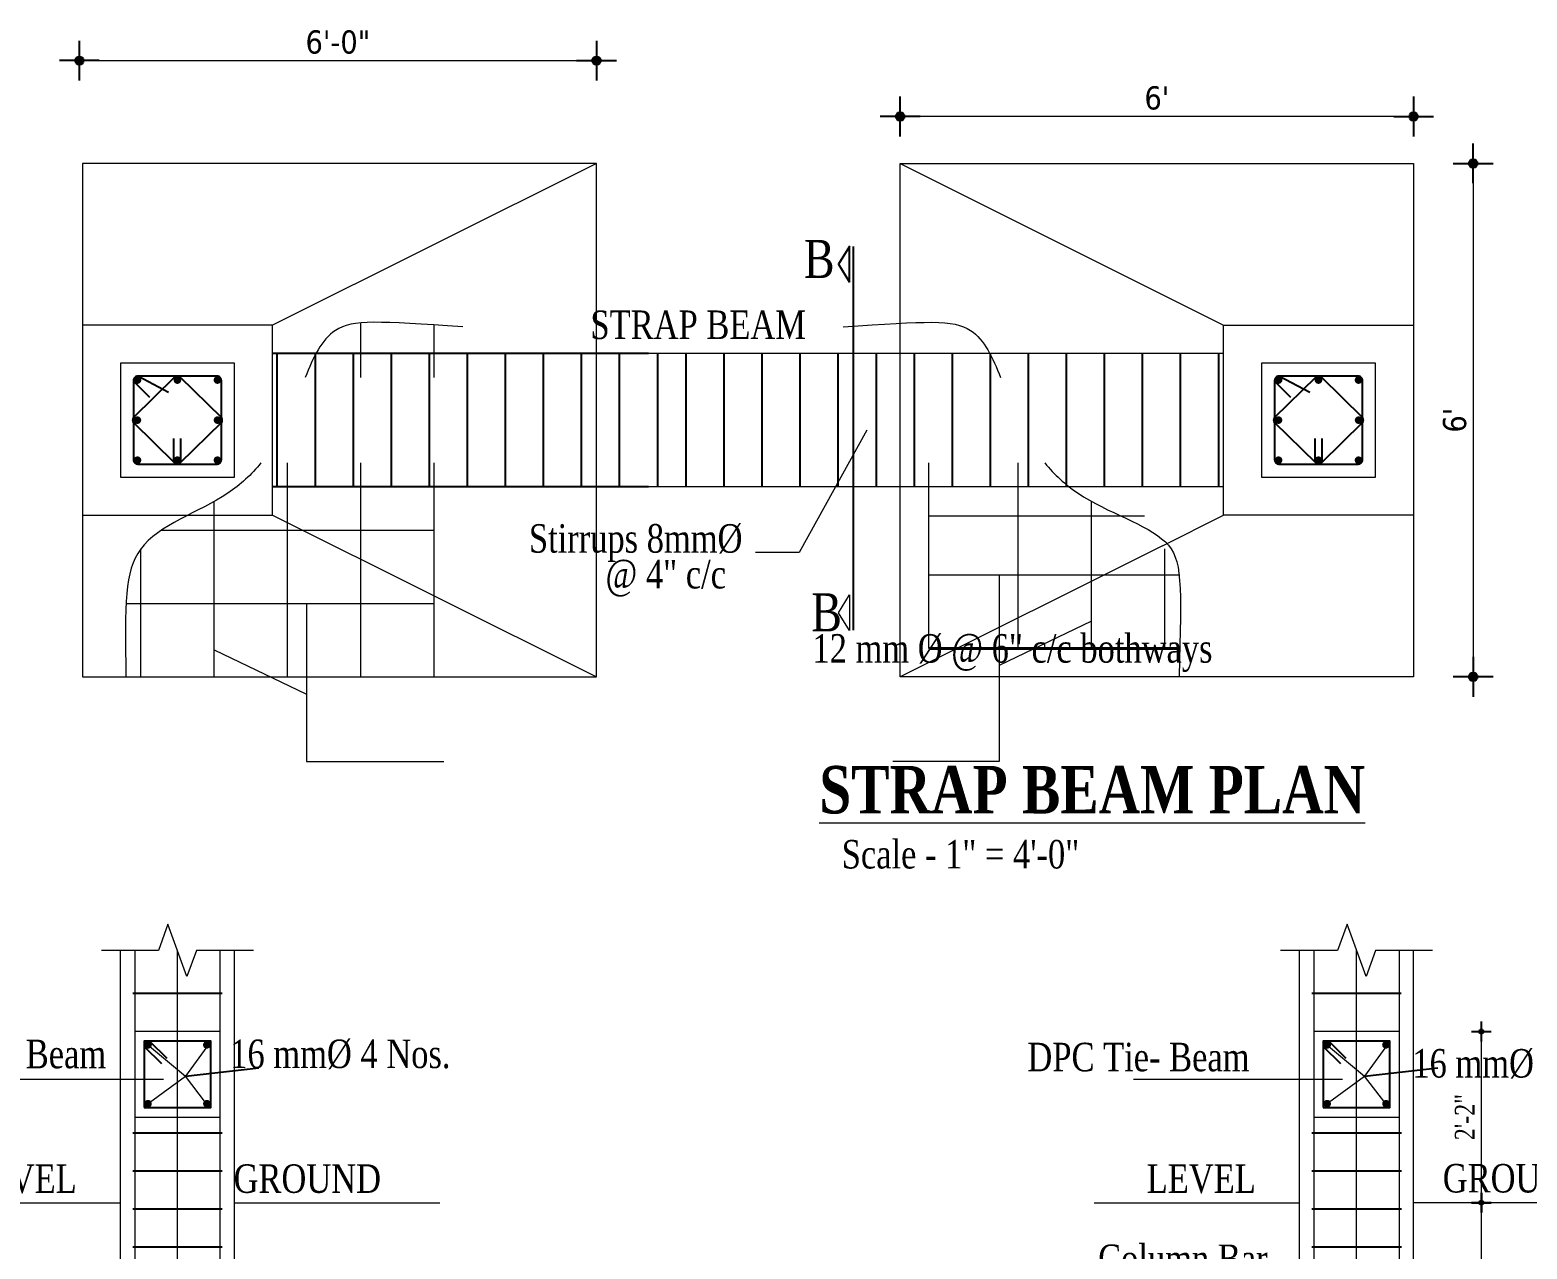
# Model space of a CAD drawing. Header units: inches. Extents: x 10143 to 23587, y -150 to 2442.
# Drawn here: x 11802.9 to 12254.2, y 501 to 868.6 of the extents above; entities that cross this region are included whole.
import ezdxf

# ---------------------------------------------------------------- set-up
doc = ezdxf.new("R2010")
doc.units = ezdxf.units.IN
doc.header["$LTSCALE"] = 0.5
doc.header["$MEASUREMENT"] = 0
doc.header["$PDMODE"] = 66
doc.linetypes.add('DASHED2', pattern=[0.375, 0.25, -0.125])
for name, color, linetype, lineweight in [('BAR', 5, 'Continuous', 40), ('dimline', 3, 'Continuous', 15), ('TEXT', 220, 'Continuous', 9)]:
    doc.layers.add(name, color=color, linetype=linetype, lineweight=lineweight)
doc.layers.add('DIMENSION', color=5, linetype='Continuous')
doc.layers.add('STIRRUP', color=10, linetype='Continuous')
doc.styles.add('1.8', font='times.ttf', dxfattribs={"width": 0.8, "height": 6})
doc.styles.add('1.8 str', font='times.ttf', dxfattribs={"width": 0.8, "height": 6})
doc.styles.add('7 INCH', font='tahoma.ttf', dxfattribs={"height": 7})
doc.styles.add('TITLE', font='romans.shx', dxfattribs={"width": 0.8, "height": 0.2})
doc.dimstyles.new('1.4', dxfattribs={"dimscale": 0, "dimtxt": 6, "dimasz": 0.5, "dimexe": 2, "dimexo": 9, "dimgap": 2, "dimtad": 1, "dimdec": 0, "dimlfac": 0.5, "dimzin": 3, "dimdsep": 46, "dimlunit": 4, "dimtxsty": '1.8', "dimblk": 'DIM', "dimcen": 3, "dimdle": 3, "dimse1": 1, "dimse2": 1, "dimclrd": 256, "dimclre": 256, "dimclrt": 7, "dimadec": 1, "dimazin": 2, "dimtfac": 1, "dimtdec": 0, "dimtix": 1, "dimtofl": 0, "dimtmove": 2, "dimatfit": 3, "dimldrblk": 'ARW', "dimfxl": 2, "dimfrac": 2, "dimtolj": 2, "dimtzin": 0, "dimarcsym": 0})
doc.dimstyles.new('7 INCH', dxfattribs={"dimscale": 0, "dimtxt": 7, "dimasz": 1, "dimexe": 2, "dimexo": 9, "dimgap": 2, "dimtad": 1, "dimdec": 0, "dimzin": 3, "dimdsep": 46, "dimlunit": 4, "dimtxsty": '7 INCH', "dimblk": 'DIM', "dimcen": 3, "dimdle": 3, "dimse1": 1, "dimse2": 1, "dimclrd": 256, "dimclre": 256, "dimclrt": 7, "dimadec": 1, "dimazin": 2, "dimtfac": 1, "dimtdec": 0, "dimtix": 1, "dimtofl": 0, "dimtmove": 2, "dimatfit": 3, "dimldrblk": 'ARW', "dimfxl": 2, "dimfrac": 2, "dimtolj": 2, "dimtzin": 0, "dimarcsym": 0})

# ---------------------------------------------------------------- blocks, each defined once
blk = doc.blocks.new('DIM')
at = {"layer": 'DIMENSION'}
h = blk.add_hatch(color=256, dxfattribs=at)
h.paths.add_polyline_path([(0, 1.28), (0, 0), (1.28, 0, 0.414214)])
h.paths.add_polyline_path([(1.28, 0), (0, 0), (0, -1.28, 0.414214)])
h.paths.add_polyline_path([(0, 0), (-1.28, 0, 0.414214), (0, -1.28)])
h.paths.add_polyline_path([(0, 1.28, 0.414214), (-1.28, 0), (0, 0)])
for p, q in [((0, 6), (0, -6)), ((-6, 0), (6, 0))]:
    blk.add_line(p, q, dxfattribs=at)
blk.add_circle((0, 0), 1.28, dxfattribs=at)
blk = doc.blocks.new('*D846')
at = {"layer": 'Defpoints', "color": 0, "ltscale": 10, "transparency": 16777216}
for p in [(340381.67, 283960.68), (340470.89, 283960.68), (340409.01, 283909.08)]:
    blk.add_point(p, dxfattribs=at)
at = {"layer": 'DIMENSION', "lineweight": -2, "ltscale": 10, "transparency": 16777216}
blk.add_line((340381.67, 283909.58), (340381.67, 283960.18), dxfattribs=at)
at = {"layer": 'DIMENSION', "lineweight": -2, "ltscale": 10, "transparency": 16777216, "xscale": 0.5, "yscale": 0.5, "zscale": 0.5}
for p, rotation in [((340381.67, 283960.68), 90), ((340381.67, 283909.08), 270)]:
    blk.add_blockref('DIM', p, dxfattribs=dict(at, rotation=rotation))
at = {"layer": 'DIMENSION', "color": 7, "ltscale": 10, "transparency": 16777216, "insert": (340376.67, 283934.88), "char_height": 6, "attachment_point": 5, "rotation": 90, "style": '1.8'}
blk.add_mtext('\\A2;2\'-2"', dxfattribs=at)
blk = doc.blocks.new('ARW')
at = {"layer": 'DIMENSION'}
blk.add_lwpolyline([(-0.5, 0, 0, 3, 0), (-5.5, 0, 0, 0, 0), (-0.5, 0, 0, 0, 0)], format="xyseb", dxfattribs=at)
blk = doc.blocks.new('*D848')
at = {"layer": 'Defpoints', "color": 0, "ltscale": 10, "transparency": 16777216}
for p in [(340859.16, 283909.08), (340879.58, 283909.08), (340859.16, 283737.08)]:
    blk.add_point(p, dxfattribs=at)
at = {"layer": 'DIMENSION', "lineweight": -2, "ltscale": 10, "transparency": 16777216}
blk.add_line((340879.58, 283737.58), (340879.58, 283908.58), dxfattribs=at)
at = {"layer": 'DIMENSION', "lineweight": -2, "ltscale": 10, "transparency": 16777216, "xscale": 0.5, "yscale": 0.5, "zscale": 0.5}
for p, rotation in [((340879.58, 283909.08), 90), ((340879.58, 283737.08), 270)]:
    blk.add_blockref('DIM', p, dxfattribs=dict(at, rotation=rotation))
at = {"layer": 'DIMENSION', "color": 7, "ltscale": 10, "transparency": 16777216, "insert": (340874.53, 283823.08), "char_height": 6, "attachment_point": 5, "rotation": 90, "style": '1.8'}
blk.add_mtext("\\A2;5'", dxfattribs=at)
blk = doc.blocks.new('*D849')
at = {"layer": 'Defpoints', "color": 0, "ltscale": 10, "transparency": 16777216}
for p in [(340790.36, 283960.68), (340879.58, 283960.68), (340852.24, 283909.08)]:
    blk.add_point(p, dxfattribs=at)
at = {"layer": 'DIMENSION', "lineweight": -2, "ltscale": 10, "transparency": 16777216}
blk.add_line((340879.58, 283909.58), (340879.58, 283960.18), dxfattribs=at)
at = {"layer": 'DIMENSION', "lineweight": -2, "ltscale": 10, "transparency": 16777216, "xscale": 0.5, "yscale": 0.5, "zscale": 0.5}
for p, rotation in [((340879.58, 283960.68), 90), ((340879.58, 283909.08), 270)]:
    blk.add_blockref('DIM', p, dxfattribs=dict(at, rotation=rotation))
at = {"layer": 'DIMENSION', "color": 7, "ltscale": 10, "transparency": 16777216, "insert": (340874.58, 283934.88), "char_height": 6, "attachment_point": 5, "rotation": 90, "style": '1.8'}
blk.add_mtext('\\A2;2\'-2"', dxfattribs=at)
blk = doc.blocks.new('*D851')
at = {"layer": 'Defpoints', "color": 0, "ltscale": 50, "transparency": 16777216}
for p in [(340612.82, 284253.39), (340456.91, 284232.35), (340612.82, 284222.4)]:
    blk.add_point(p, dxfattribs=at)
at = {"layer": 'DIMENSION', "lineweight": -2, "ltscale": 50, "transparency": 16777216}
blk.add_line((340457.91, 284253.39), (340611.82, 284253.39), dxfattribs=at)
at = {"layer": 'DIMENSION', "lineweight": -2, "ltscale": 50, "transparency": 16777216, "rotation": 180}
blk.add_blockref('DIM', (340456.91, 284253.39), dxfattribs=at)
at = {"layer": 'DIMENSION', "lineweight": -2, "ltscale": 50, "transparency": 16777216}
blk.add_blockref('DIM', (340612.82, 284253.39), dxfattribs=at)
at = {"layer": 'DIMENSION', "color": 7, "ltscale": 50, "transparency": 16777216, "insert": (340534.86, 284258.95), "char_height": 7, "attachment_point": 5, "style": '7 INCH'}
blk.add_mtext('\\A2;6\'-0"', dxfattribs=at)
blk = doc.blocks.new('*D852')
at = {"layer": 'Defpoints', "color": 0, "ltscale": 50, "transparency": 16777216}
for p in [(340419.26, 284222.4), (340457.82, 284222.4), (340457.82, 284067.6)]:
    blk.add_point(p, dxfattribs=at)
at = {"layer": 'DIMENSION', "lineweight": -2, "ltscale": 50, "transparency": 16777216}
blk.add_line((340419.26, 284068.6), (340419.26, 284221.4), dxfattribs=at)
for p, rotation in [((340419.26, 284222.4), 90), ((340419.26, 284067.6), 270)]:
    blk.add_blockref('DIM', p, dxfattribs=dict(at, rotation=rotation))
at = {"layer": 'DIMENSION', "color": 7, "ltscale": 50, "transparency": 16777216, "insert": (340413.69, 284145), "char_height": 7, "attachment_point": 5, "rotation": 90, "style": '7 INCH'}
blk.add_mtext('\\A2;6\'-0"', dxfattribs=at)
blk = doc.blocks.new('*D853')
at = {"layer": 'Defpoints', "color": 0, "ltscale": 50, "transparency": 16777216}
for p in [(340704.36, 284236.54), (340704.36, 284222.4), (340859.16, 284222.4)]:
    blk.add_point(p, dxfattribs=at)
at = {"layer": 'DIMENSION', "lineweight": -2, "ltscale": 50, "transparency": 16777216}
blk.add_line((340858.16, 284236.54), (340705.36, 284236.54), dxfattribs=at)
at = {"layer": 'DIMENSION', "lineweight": -2, "ltscale": 50, "transparency": 16777216, "rotation": 180}
blk.add_blockref('DIM', (340704.36, 284236.54), dxfattribs=at)
at = {"layer": 'DIMENSION', "lineweight": -2, "ltscale": 50, "transparency": 16777216}
blk.add_blockref('DIM', (340859.16, 284236.54), dxfattribs=at)
at = {"layer": 'DIMENSION', "color": 7, "ltscale": 50, "transparency": 16777216, "insert": (340781.76, 284242.1), "char_height": 7, "attachment_point": 5, "style": '7 INCH'}
blk.add_mtext("\\A2;6'", dxfattribs=at)
blk = doc.blocks.new('*D854')
at = {"layer": 'Defpoints', "color": 0, "ltscale": 50, "transparency": 16777216}
for p in [(340859.16, 284222.4), (340859.16, 284067.6), (340877.12, 284067.6)]:
    blk.add_point(p, dxfattribs=at)
at = {"layer": 'DIMENSION', "lineweight": -2, "ltscale": 50, "transparency": 16777216}
blk.add_line((340877.12, 284221.4), (340877.12, 284068.6), dxfattribs=at)
for p, rotation in [((340877.12, 284222.4), 90), ((340877.12, 284067.6), 270)]:
    blk.add_blockref('DIM', p, dxfattribs=dict(at, rotation=rotation))
at = {"layer": 'DIMENSION', "color": 7, "ltscale": 50, "transparency": 16777216, "insert": (340871.56, 284145), "char_height": 7, "attachment_point": 5, "rotation": 90, "style": '7 INCH'}
blk.add_mtext("\\A2;6'", dxfattribs=at)
blk = doc.blocks.new('dfg')
for p, q in [((340612.82, 284222.4), (340515.16, 284173.67)), ((340704.36, 284222.4), (340801.82, 284173.67)), ((340515.16, 284116.34), (340612.82, 284067.6))]:
    blk.add_line(p, q)
at = {"ltscale": 10}
for p, q in [((340541.79, 284157.9), (340541.79, 284174.34)), ((340563.89, 284157.9), (340563.89, 284173.69)), ((340801.82, 284165.07), (340628.47, 284165.07)), ((340519.69, 284067.6), (340519.69, 284132.1)), ((340541.79, 284067.6), (340541.79, 284132.1)), ((340563.89, 284067.6), (340563.89, 284132.1)), ((340712.96, 284076.2), (340712.96, 284132.1)), ((340739.96, 284076.2), (340739.96, 284132.1)), ((340801.82, 284124.94), (340628.47, 284124.94)), ((340497.58, 284067.6), (340497.58, 284120.48)), ((340762.06, 284076.2), (340762.06, 284120.48)), ((340783.44, 284107.15), (340801.82, 284116.34)), ((340481.61, 284111.81), (340563.89, 284111.81)), ((340778.04, 284116.08), (340712.96, 284116.08)), ((340783.44, 284107.15), (340704.36, 284067.6)), ((340475.48, 284067.6), (340475.48, 284106.24)), ((340784.17, 284076.2), (340784.17, 284106.24)), ((340788.67, 284098.31), (340712.96, 284098.31)), ((340470.98, 284089.71), (340563.89, 284089.71)), ((340486.49, 283753.76), (340486.49, 283985.14)), ((340503.69, 283814.48), (340503.69, 283985.14)), ((340824.76, 283814.48), (340824.76, 283985.14)), ((340841.96, 283753.76), (340841.96, 283985.14)), ((340859.16, 283731.35), (340859.16, 283985.14))]:
    blk.add_line(p, q, dxfattribs=at)
at = {"color": 5, "ltscale": 10}
for p, q in [((340407.41, 283909.08), (340469.29, 283909.08)), ((340503.69, 283909.08), (340565.57, 283909.08)), ((340762.87, 283909.08), (340824.76, 283909.08)), ((340921.07, 283909.08), (340859.19, 283909.08))]:
    blk.add_line(p, q, dxfattribs=at)
for points in [[(340612.82, 284160.02), (340612.82, 284222.4), (340457.82, 284222.4), (340457.82, 284067.6), (340612.82, 284067.6), (340612.82, 284160.02)], [(340704.36, 284124.94), (340704.36, 284222.4), (340859.16, 284222.4), (340859.16, 284067.6), (340704.36, 284067.6), (340704.36, 284132.1)], [(340515.16, 284132.1), (340515.16, 284173.67), (340457.82, 284173.67), (340457.82, 284132.1)], [(340801.82, 284116.34), (340801.82, 284173.67), (340859.16, 284173.67), (340859.16, 284116.34), (340801.82, 284116.34)], [(340457.82, 284132.1), (340457.82, 284116.34), (340489.58, 284116.34)]]:
    blk.add_lwpolyline(points)
for points in [[(340469.29, 284127.8), (340503.69, 284127.8), (340503.69, 284162.2), (340469.29, 284162.2)], [(340813.29, 284127.8), (340847.69, 284127.8), (340847.69, 284162.2), (340813.29, 284162.2)]]:
    blk.add_lwpolyline(points, close=True)
at = {"ltscale": 10, "const_width": 1.15}
for points in [[(340474.43, 284157.66, 1), (340474.43, 284156.51, 1)], [(340486.47, 284157.66, -1), (340486.47, 284156.51, -1)], [(340498.55, 284157.66, -1), (340498.55, 284156.51, -1)], [(340818.43, 284157.66, 1), (340818.43, 284156.51, 1)], [(340830.47, 284157.66, -1), (340830.47, 284156.51, -1)], [(340842.55, 284157.66, -1), (340842.55, 284156.51, -1)], [(340473.84, 284145, 1), (340474.98, 284145, 1)], [(340499.15, 284145, -1), (340498, 284145, -1)], [(340817.84, 284145, 1), (340818.98, 284145, 1)], [(340843.15, 284145, -1), (340842, 284145, -1)], [(340474.43, 284132.35, -1), (340474.43, 284133.5, -1)], [(340486.47, 284132.35, 1), (340486.47, 284133.5, 1)], [(340498.55, 284132.35, 1), (340498.55, 284133.5, 1)], [(340818.43, 284132.35, -1), (340818.43, 284133.5, -1)], [(340830.47, 284132.35, 1), (340830.47, 284133.5, 1)], [(340842.55, 284132.35, 1), (340842.55, 284133.5, 1)], [(340477.63, 283957.24, 1), (340477.63, 283956.09, 1)], [(340495.35, 283957.24, -1), (340495.35, 283956.09, -1)], [(340833.1, 283957.24, 1), (340833.1, 283956.09, 1)], [(340850.82, 283957.24, -1), (340850.82, 283956.09, -1)], [(340477.03, 283938.92, 1), (340478.18, 283938.92, 1)], [(340495.95, 283938.92, -1), (340494.8, 283938.92, -1)], [(340832.5, 283938.92, 1), (340833.65, 283938.92, 1)], [(340851.42, 283938.92, -1), (340850.27, 283938.92, -1)]]:
    blk.add_lwpolyline(points, format="xyb", close=True, dxfattribs=at)
at = {"linetype": 'DASHED2'}
blk.add_lwpolyline([(340489.58, 284116.34), (340515.16, 284116.34), (340515.16, 284132.1)], dxfattribs=at)
at = {"ltscale": 10}
for points in [[(340509.42, 283985.14), (340492.22, 283985.14), (340489.36, 283977.26), (340483.62, 283993.01), (340480.76, 283985.14), (340463.56, 283985.14)], [(340864.89, 283985.14), (340847.69, 283985.14), (340844.82, 283977.26), (340839.09, 283993.01), (340836.22, 283985.14), (340819.02, 283985.14)], [(340621.22, 283731.35), (340469.29, 283731.35), (340469.29, 283985.14)], [(340473.59, 283985.14), (340473.59, 283753.76), (340469.29, 283753.76)], [(340556.15, 283758.06), (340556.15, 283753.76), (340499.39, 283753.76), (340499.39, 283985.14)], [(340829.06, 283985.14), (340829.06, 283753.76), (340717.26, 283753.76), (340717.26, 283758.06)], [(340829.06, 283753.76), (340854.86, 283753.76), (340854.86, 283985.14)]]:
    blk.add_lwpolyline(points, dxfattribs=at)
for points in [[(340473.59, 283934.88), (340499.39, 283934.88), (340499.39, 283960.68), (340473.59, 283960.68)], [(340829.06, 283934.88), (340854.86, 283934.88), (340854.86, 283960.68), (340829.06, 283960.68)]]:
    blk.add_lwpolyline(points, close=True, dxfattribs=at)
for points, knots in [([(340572.49, 284173.15), (340547.08, 284174.72), (340533.14, 284176.18), (340527.35, 284163.8), (340525, 284157.9)], [1.641821, 1.641821, 1.641821, 1.641821, 9.262514, 15.333701, 15.333701, 15.333701, 15.333701]), ([(340687.16, 284173.15), (340712.57, 284174.72), (340726.51, 284176.18), (340732.3, 284163.8), (340734.65, 284157.9)], [1.641821, 1.641821, 1.641821, 1.641821, 9.262514, 15.333701, 15.333701, 15.333701, 15.333701]), ([(340511.66, 284132.1), (340508.81, 284128.62), (340498.03, 284118.51), (340470.63, 284110.75), (340470.52, 284089.83), (340470.97, 284067.6)], [25.055487, 25.055487, 25.055487, 25.055487, 29.8271, 40.744634, 50.123976, 50.123976, 50.123976, 50.123976])]:
    blk.add_open_spline(points, degree=3, knots=knots)
blk.add_open_spline([(340747.99, 284132.1), (340750.83, 284128.62), (340761.62, 284118.51), (340790.25, 284110.4), (340789.07, 284096.06), (340788.49, 284067.6)], degree=3, knots=[25.055487, 25.055487, 25.055487, 25.055487, 29.8271, 40.744634, 51.254288, 51.254288, 51.254288, 51.254288], dxfattribs=at)
at = {"layer": 'BAR'}
blk.add_line((340788.67, 284076.2), (340712.96, 284076.2), dxfattribs=at)
at = {"layer": 'DIMENSION', "ltscale": 10}
for p, q in [((340690.34, 284081.65), (340690.34, 284197.31)), ((340488.88, 283947.26), (340511.02, 283949.75)), ((340844.34, 283947.26), (340866.49, 283949.75))]:
    blk.add_line(p, q, dxfattribs=at)
at = {"layer": 'DIMENSION', "ltscale": 20}
for p, q in [((340628.47, 284165.07), (340515.16, 284165.07)), ((340628.47, 284124.94), (340515.16, 284124.94))]:
    blk.add_line(p, q, dxfattribs=at)
at = {"layer": 'DIMENSION', "ltscale": 10}
blk.add_lwpolyline([(340689.11, 284186.63), (340689.11, 284197.38), (340685.8, 284192), (340689.11, 284186.63)], dxfattribs=at)
at = {"layer": 'STIRRUP'}
for p, q in [((340516.59, 284124.94), (340516.59, 284165.07)), ((340528.06, 284124.94), (340528.06, 284165.07)), ((340539.52, 284124.94), (340539.52, 284165.07)), ((340550.99, 284124.94), (340550.99, 284165.07)), ((340562.46, 284124.94), (340562.46, 284165.07)), ((340573.92, 284124.94), (340573.92, 284165.07)), ((340585.39, 284124.94), (340585.39, 284165.07)), ((340596.86, 284124.94), (340596.86, 284165.07)), ((340608.32, 284124.94), (340608.32, 284165.07)), ((340619.79, 284124.94), (340619.79, 284165.07)), ((340631.26, 284124.94), (340631.26, 284165.07)), ((340639.86, 284124.94), (340639.86, 284165.07)), ((340651.32, 284124.94), (340651.32, 284165.07)), ((340662.79, 284124.94), (340662.79, 284165.07)), ((340674.26, 284124.94), (340674.26, 284165.07)), ((340685.72, 284124.94), (340685.72, 284165.07)), ((340697.19, 284124.94), (340697.19, 284165.07)), ((340708.66, 284124.94), (340708.66, 284165.07)), ((340720.12, 284124.94), (340720.12, 284165.07)), ((340731.59, 284124.94), (340731.59, 284165.07)), ((340743.06, 284124.94), (340743.06, 284165.07)), ((340754.52, 284124.94), (340754.52, 284165.07)), ((340765.99, 284124.94), (340765.99, 284165.07)), ((340777.46, 284124.94), (340777.46, 284165.07)), ((340788.92, 284124.94), (340788.92, 284165.07)), ((340800.39, 284124.94), (340800.39, 284165.07)), ((340499.98, 283972.15), (340473, 283972.15)), ((340855.45, 283972.15), (340828.47, 283972.15)), ((340499.99, 283930.08), (340473.02, 283930.08)), ((340855.46, 283930.08), (340828.48, 283930.08)), ((340499.99, 283918.62), (340473.02, 283918.62)), ((340855.46, 283918.62), (340828.48, 283918.62)), ((340499.99, 283907.15), (340473.02, 283907.15)), ((340855.46, 283907.15), (340828.48, 283907.15)), ((340499.99, 283895.68), (340473.02, 283895.68)), ((340855.46, 283895.68), (340828.48, 283895.68))]:
    blk.add_line(p, q, dxfattribs=at)
at = {"layer": 'STIRRUP', "color": 5}
for p, q in [((340474.76, 284158.24), (340483.83, 284153.46)), ((340818.76, 284158.24), (340827.83, 284153.46)), ((340473.26, 284156.74), (340478.03, 284151.97)), ((340817.26, 284156.74), (340822.03, 284151.97)), ((340485.43, 284132.3), (340485.43, 284139.49)), ((340487.55, 284132.3), (340487.55, 284139.49)), ((340829.43, 284132.3), (340829.43, 284139.49)), ((340831.55, 284132.3), (340831.55, 284139.49))]:
    blk.add_line(p, q, dxfattribs=at)
at = {"layer": 'STIRRUP', "color": 5, "ltscale": 10}
for p, q in [((340476.46, 283956.19), (340481.63, 283951.02)), ((340478.08, 283957.81), (340483.25, 283952.65)), ((340831.92, 283956.19), (340837.09, 283951.02)), ((340833.55, 283957.81), (340838.71, 283952.65))]:
    blk.add_line(p, q, dxfattribs=at)
at = {"layer": 'STIRRUP', "color": 5}
for points in [[(340487.24, 284131.99), (340487.24, 284131.99, -0.414214), (340485.74, 284131.99), (340473.26, 284144.26, -0.28034), (340473.26, 284145.75), (340485.74, 284158.02, -0.414214), (340487.24, 284158.02), (340499.72, 284145.75, -0.254782), (340499.72, 284144.26), (340487.24, 284131.99)], [(340831.24, 284131.99), (340831.24, 284131.99, -0.414214), (340829.74, 284131.99), (340817.26, 284144.26, -0.28034), (340817.26, 284145.75), (340829.74, 284158.02, -0.414214), (340831.24, 284158.02), (340843.72, 284145.75, -0.254782), (340843.72, 284144.26), (340831.24, 284131.99)]]:
    blk.add_lwpolyline(points, format="xyb", dxfattribs=at)
for points in [[(340474.57, 284131.77), (340498.42, 284131.77, 0.414214), (340499.72, 284133.08), (340499.72, 284156.93, 0.414214), (340498.42, 284158.24), (340474.57, 284158.24, 0.414214), (340473.26, 284156.93), (340473.26, 284133.08, 0.414214)], [(340818.57, 284131.77), (340842.42, 284131.77, 0.414214), (340843.72, 284133.08), (340843.72, 284156.93, 0.414214), (340842.42, 284158.24), (340818.57, 284158.24, 0.414214), (340817.26, 284156.93), (340817.26, 284133.08, 0.414214)]]:
    blk.add_lwpolyline(points, format="xyb", close=True, dxfattribs=at)
at = {"layer": 'STIRRUP', "color": 5, "ltscale": 10}
for points in [[(340476.46, 283937.75), (340496.52, 283937.75), (340496.52, 283957.81), (340476.46, 283957.81)], [(340831.92, 283937.75), (340851.99, 283937.75), (340851.99, 283957.81), (340831.92, 283957.81)]]:
    blk.add_lwpolyline(points, close=True, dxfattribs=at)
at = {"layer": 'TEXT', "ltscale": 10}
blk.add_lwpolyline([(340689.11, 284092.33), (340689.11, 284081.58), (340685.8, 284086.95), (340689.11, 284092.33)], dxfattribs=at)
at = {"ltscale": 10, "insert": (340844.53, 284040.76), "char_height": 14.3333, "width": 300.5388, "attachment_point": 3, "style": 'TITLE'}
blk.add_mtext('{\\fTimes New Roman|b1|i0|c0|p18;\\LSTRAP BEAM PLAN}', dxfattribs=at)
at = {"layer": 'TEXT', "ltscale": 10, "style": '1.8 str', "width": 0.8}
for s, height, p in [('B', 11.47, (340675.34, 284187.87)), ('STRAP BEAM', 8.6, (340610.99, 284169.46)), ('Stirrups 8mm%%C ', 8.6, (340592.45, 284105.05)), ('@ 4" c/c', 8.6, (340615.54, 284094.26)), ('B', 11.47, (340677.56, 284081.34)), ('12 mm %%C @ 6" c/c bothways', 8.6, (340677.92, 284071.89)), ('Scale - 1" = 4\'-0"', 8.6, (340686.75, 284009.83)), ('DPC Tie- Beam', 8.6, (340398.04, 283949.61)), ('16 mm%%C 4 Nos.', 8.6, (340502.4, 283949.66)), ('DPC Tie- Beam', 8.6, (340742.73, 283948.69)), ('16 mm%%C 4 Nos.', 8.6, (340858.77, 283946.8)), ('LEVEL', 8.6, (340423.23, 283912.02)), ('GROUND', 8.6, (340503.41, 283912.04)), ('LEVEL', 8.6, (340778.69, 283912.02)), ('GROUND', 8.6, (340867.94, 283912.15)), ('Column Bar', 8.6, (340764.04, 283887.87))]:
    blk.add_text(s, height=height, dxfattribs=at).set_placement(p)
at = {"layer": 'DIMENSION', "ltscale": 50}
for base, p1, p2, text, picture, middle in [((340612.82, 284253.39), (340456.91, 284232.35), (340612.82, 284222.4), '6\'-0"', '*D851', (340534.86, 284258.95)), ((340704.36, 284236.54), (340859.16, 284222.4), (340704.36, 284222.4), "6'", '*D853', (340781.76, 284242.1))]:
    dim = blk.add_linear_dim(base=base, p1=p1, p2=p2, text=text, dimstyle='7 INCH', override={"dimscale": 1}, dxfattribs=at)
    dim.commit()
    dim.dimension.update_dxf_attribs({"geometry": picture, "text_midpoint": middle})
for base, p1, p2, text, picture, middle in [((340419.26, 284222.4), (340457.82, 284067.6), (340457.82, 284222.4), '6\'-0"', '*D852', (340413.69, 284145)), ((340877.12, 284067.6), (340859.16, 284222.4), (340859.16, 284067.6), "6'", '*D854', (340871.56, 284145))]:
    dim = blk.add_linear_dim(base=base, p1=p1, p2=p2, angle=90, text=text, dimstyle='7 INCH', override={"dimscale": 1}, dxfattribs=at)
    dim.commit()
    dim.dimension.update_dxf_attribs({"geometry": picture, "text_midpoint": middle})
at = {"layer": 'DIMENSION', "ltscale": 10}
for base, p1, p2, picture, middle in [((340381.67, 283960.68), (340409.01, 283909.08), (340470.89, 283960.68), '*D846', (340376.67, 283934.88)), ((340879.58, 283960.68), (340852.24, 283909.08), (340790.36, 283960.68), '*D849', (340874.58, 283934.88))]:
    dim = blk.add_linear_dim(base=base, p1=p1, p2=p2, angle=90, dimstyle='1.4', override={"dimscale": 1}, dxfattribs=at)
    dim.commit()
    dim.dimension.update_dxf_attribs({"geometry": picture, "text_midpoint": middle})
dim = blk.add_linear_dim(base=(340879.58, 283909.08), p1=(340859.16, 283737.08), p2=(340859.16, 283909.08), angle=90, text="5'", dimstyle='1.4', override={"dimscale": 1}, dxfattribs=at)
dim.commit()
dim.dimension.update_dxf_attribs({"geometry": '*D848', "text_midpoint": (340874.53, 283823.08)})
at = {"ltscale": 10}
for points in [[(340734.26, 284098.31), (340734.26, 284042.08), (340702.2, 284042.08)], [(340525.38, 284089.71), (340525.38, 284042.08), (340566.78, 284042.08)]]:
    blk.add_leader(points, dimstyle='1.4', override={"dimscale": 1}, dxfattribs=at)
at = {"layer": 'DIMENSION', "ltscale": 10}
for points in [[(340694.32, 284142.01), (340673.96, 284105.08), (340660.8, 284105.08)], [(340762.06, 284084.4), (340734.26, 284071.03)], [(340497.58, 284075.8), (340525.38, 284062.43)], [(340478.04, 283956.27), (340488.88, 283947.26)], [(340495.35, 283956.09), (340488.88, 283947.26)], [(340833.51, 283956.27), (340844.34, 283947.26)], [(340850.82, 283956.09), (340844.34, 283947.26)], [(340482.29, 283946.19), (340419.2, 283946.19)], [(340478.06, 283939.27), (340488.88, 283947.26)], [(340494.97, 283939.33), (340488.88, 283947.26)], [(340837.75, 283946.19), (340774.66, 283946.19)], [(340833.52, 283939.27), (340844.34, 283947.26)], [(340850.44, 283939.33), (340844.34, 283947.26)]]:
    blk.add_leader(points, dimstyle='1.4', override={"dimscale": 1}, dxfattribs=at)

msp = doc.modelspace()

# ---------------------------------------------------------------- block references
at = {"layer": 'dimline', "linetype": 'Continuous'}
msp.add_blockref('dfg', (-328639.14, -283394.09), dxfattribs=at)

doc.saveas('drawing.dxf')
